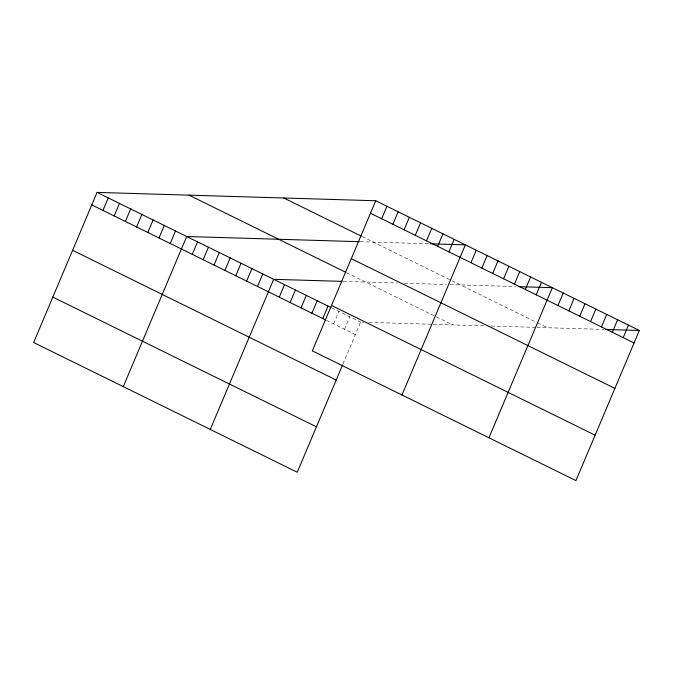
<?xml version="1.0" encoding="UTF-8"?>
<svg xmlns="http://www.w3.org/2000/svg" width="673" height="673" viewBox="0 0 673 673"><rect width="100%" height="100%" fill="white"/><g stroke="black" fill="none" stroke-linecap="round" stroke-linejoin="round"><path stroke-width="0.5" stroke-dasharray="3.37 2.52" d="M333.64 323.923L338.923 311.422M344.517 329.274L349.8 316.773M343.003 363.958L360.669 322.123L363.74 322.216M360.248 241.708L428.583 243.761M343.163 281.398L397.23 283.022M404.246 283.232L446.359 284.494M449.867 284.595L515.577 286.572M368.846 322.367L432.201 324.268M433.219 324.302L484.215 325.833M491.24 326.043L535.977 327.381M536.861 327.406L603.588 329.408M362.2 236.593L536.516 322.375M537.416 322.821L547.385 327.726M346.612 272.708L452.635 324.882M331.671 307.855L360.669 322.123M326.397 320.356L355.394 334.624"/><path stroke-width="1.01" d="M375.744 200.756L312.331 350.877L575.937 480.598L639.35 330.477L375.744 200.756L97.063 192.402L33.65 342.523L297.256 472.244L342.599 364.901M102.986 210.413L108.269 197.912M114.191 215.924L119.466 203.431M125.397 221.442L130.671 208.941M136.594 226.952L141.877 214.451M147.799 232.463L153.082 219.97M159.005 237.981L164.279 225.48M170.21 243.491L175.485 230.99M123.277 386.63L186.69 236.509L359.365 241.683M192.285 254.36L197.559 241.859M203.153 259.711L208.437 247.21M214.031 265.061L219.314 252.56M224.908 270.411L230.183 257.91M235.777 275.762L241.06 263.261M246.655 281.112L251.929 268.611M257.523 286.462L262.806 273.961M210.27 429.433L273.675 279.32L342.145 281.373M279.27 297.163L284.553 284.671M290.147 302.514L295.43 290.021M301.024 307.872L306.299 295.371M311.893 313.223L317.176 300.722M322.771 318.573L328.045 306.072M381.667 218.767L386.95 206.266M392.872 224.277L398.147 211.785M404.069 229.796L409.352 217.295M415.275 235.306L420.558 222.805M426.48 240.825L431.763 228.324M437.686 246.335L442.96 233.834M448.883 251.845L454.166 239.352M401.958 394.984L465.371 244.863L430.627 243.819M470.965 262.714L476.24 250.213M481.834 268.064L487.117 255.563M492.712 273.415L497.986 260.914M503.581 278.765L508.864 266.264M514.458 284.115L519.741 271.614M525.335 289.466L530.61 276.965M536.204 294.816L541.487 282.324M488.943 437.786L552.356 287.674L518.639 286.664M557.951 305.525L563.234 293.024M568.828 310.876L574.111 298.375M579.705 316.226L584.98 303.725M590.574 321.576L595.857 309.075M601.452 326.927L606.726 314.426M612.321 332.277L617.604 319.776M623.198 337.627L628.473 325.126M605.633 329.467L639.35 330.477M370.461 213.257L634.067 342.978M283.779 197.997L361.266 236.13M351.281 258.668L614.886 388.397M189.029 195.162L345.712 272.262M331.511 305.458L595.125 435.187M97.063 192.402L330.771 307.41M91.78 204.903L325.488 319.911M72.6 250.314L336.206 380.043M52.831 297.104L316.445 426.833"/></g></svg>
